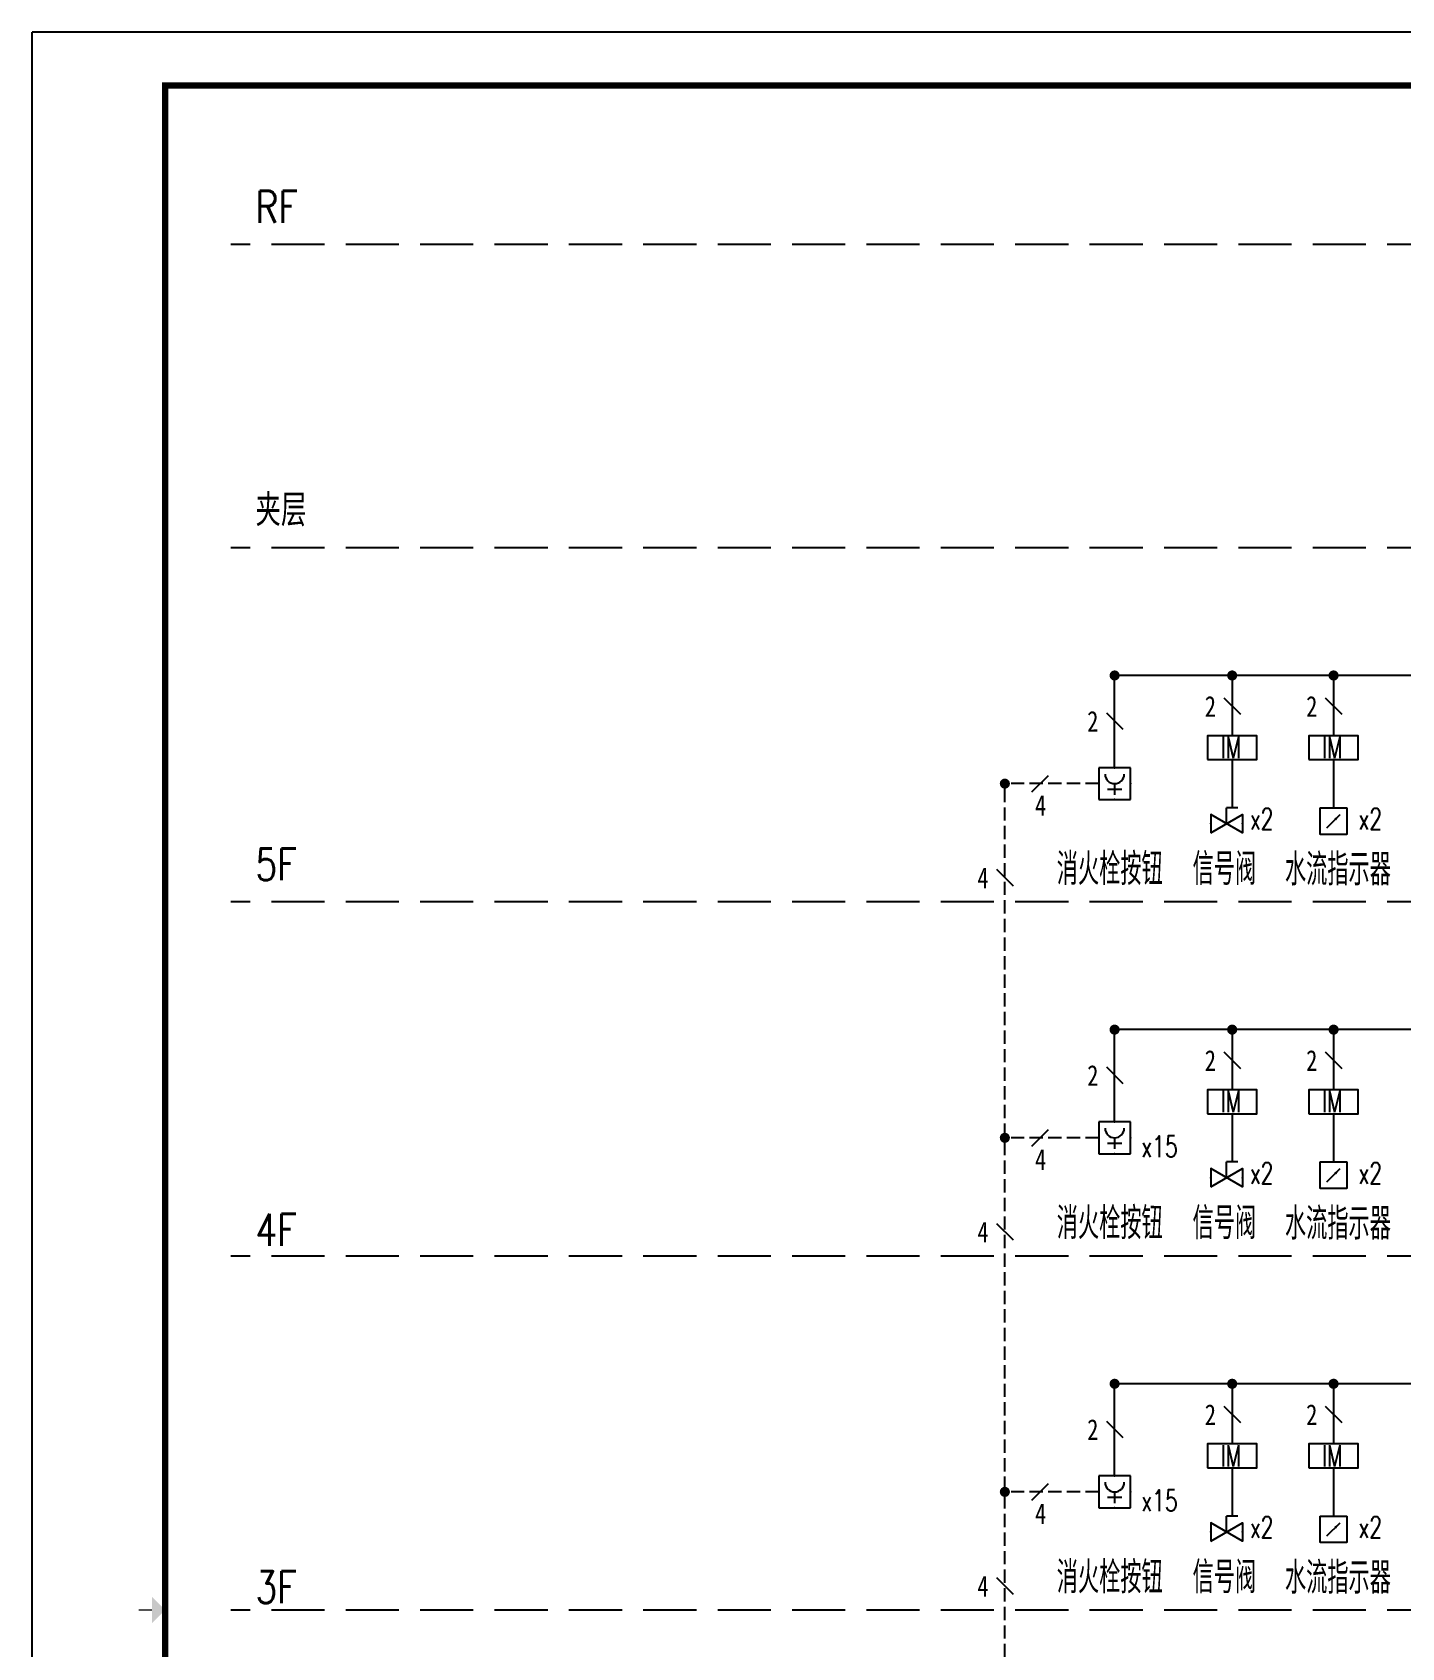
# Model space of a CAD drawing. Extents: x 913510 to 997610, y -270398 to 254224.
# Drawn here: x 913510 to 939284, y -103637 to -73227 of the extents above; entities that cross this region are included whole.
import ezdxf
from ezdxf.enums import TextEntityAlignment as Align

# ---------------------------------------------------------------- set-up
doc = ezdxf.new("R2010")
doc.units = 0
doc.header["$LTSCALE"] = 1000
doc.header["$MEASUREMENT"] = 0
doc.linetypes.add('DASH', pattern=[0.35, 0.25, -0.1])
for name, color, linetype in [('0A', 7, 'Continuous'), ('DIM-照明', 3, 'Continuous'), ('EQUIP', 3, 'Continuous'), ('EQUIP-消防', 3, 'Continuous'), ('WIRE-4', 6, 'Continuous'), ('图框', 139, 'Continuous'), ('电气', 2, 'Continuous'), ('电气标注', 61, 'Continuous'), ('电气说明', 2, 'Continuous'), ('线路', 6, 'Continuous')]:
    doc.layers.add(name, color=color, linetype=linetype)
doc.styles.add('HZTXT', font='tj-romans1.shx', dxfattribs={"width": 0.6, "bigfont": 'hztxt.shx'})
doc.styles.get("Standard").update_dxf_attribs({"font": 'simhei.ttf'})
doc.styles.add('tjhztxt', font='tjromans.shx', dxfattribs={"bigfont": 'tjhztxt.shx'})

# ---------------------------------------------------------------- blocks, each defined once
blk = doc.blocks.new('$TelecSys$00000014')
blk.add_line((0.4, 0.4), (-0.4, -0.4))
at = {"width": 0.8}
blk.add_attdef('N', text='', height=1, dxfattribs=at).set_placement((-0.017, 1.056), align=Align.MIDDLE)
blk = doc.blocks.new('$equip$00001712')
for p, q in [((-0.5, 1), (-0.5, 0)), ((0.5, 1), (-0.5, 1)), ((0.5, 0), (0.5, 1)), ((-0.5, 0), (0.5, 0)), ((-0.219, 0.331), (0.222, 0.331)), ((0, 0.5), (0, 0.15))]:
    blk.add_line(p, q)
blk.add_arc((0, 0.8), 0.3, 180, 0)
for p in [(0, 1), (-0.5, 0.5), (0, 0), (0.5, 0.5)]:
    blk.add_point(p)
at = {"flags": 1}
for tag, height, p in [('A', 0.00002, (0, 0)), ('B', 0.4, (0.726, 0.302))]:
    blk.add_attdef(tag, text='', height=height, dxfattribs=at).set_placement(p, align=Align.MIDDLE_CENTER)
blk = doc.blocks.new('_LINKPT1')
at = {"color": 0}
blk.add_line((0, 0), (0, 0), dxfattribs=at)
blk = doc.blocks.new('3S2OQ2I8')
for p, q in [((-0.5, 0.5), (0.5, 0.5)), ((-0.5, -0.5), (-0.5, 0.5)), ((-0.25, -0.25), (0.25, 0.25)), ((0.5, 0.5), (0.5, -0.5)), ((0.5, -0.5), (-0.5, -0.5))]:
    blk.add_line(p, q)
at = {"const_width": 0.04, "flags": 128}
blk.add_lwpolyline([(-0.5, -0.5), (-0.5, 0.5), (0.5, 0.5), (0.5, -0.5)], close=True, dxfattribs=at)
blk.add_solid([(0.25, 0.25), (0.021, 0.097), (0.097, 0.029)])
at = {"xscale": 0.002, "yscale": 0.002, "zscale": 0.002}
for p in [(-0.5, 0), (0, 0.5), (0.5, 0), (0, -0.5)]:
    blk.add_blockref('_LINKPT1', p, dxfattribs=at)
at = {"flags": 9}
blk.add_attdef('A', (0, 0), '', height=0.00002, dxfattribs=at)
blk = doc.blocks.new('$VALVE$00000437')
for p in [(0, 0), (87, 124)]:
    blk.add_line(p, (0, 124))
blk.add_lwpolyline([(-125, -72), (125, 72), (125, -72), (-125, 72)], close=True)
for p in [(-125, 0), (125, 0)]:
    blk.add_point(p)
blk = doc.blocks.new('TJAD_TK_A1')
at = {"layer": '图框', "color": 0}
for p in [(1341.38, 950.45), (500.38, 356.45)]:
    blk.add_line(p, (500.38, 950.45), dxfattribs=at)
at = {"layer": '图框', "color": 0, "const_width": 1.2}
blk.add_lwpolyline([(1331.38, 940.45), (525.38, 940.45), (525.38, 366.45), (1331.38, 366.45)], close=True, dxfattribs=at)
at = {"layer": '图框', "color": 0, "const_width": 0.3}
blk.add_lwpolyline([(522.88, 653.45), (520.38, 653.45)], dxfattribs=at)
at = {"layer": '图框', "color": 0}
blk.add_solid([(522.88, 650.95), (522.88, 655.95), (525.38, 653.45)], dxfattribs=at)

msp = doc.modelspace()

# ---------------------------------------------------------------- linework, layer by layer
at = {"layer": 'WIRE-4', "color": 6}
for p, q in [((959592, -85336, -231), (933881, -85335, -24)), ((933881, -87071, -24), (933881, -85335, -24)), ((936093, -85335, -24), (936093, -86469, -24)), ((938002, -85335, -24), (938002, -86469, -24)), ((936093, -86918, -24), (936093, -87826, -24)), ((938002, -86918, -24), (938002, -87826, -24)), ((959592, -92003, -231), (933881, -92002, -24)), ((933881, -93738, -24), (933881, -92002, -24)), ((936093, -92002, -24), (936093, -93135, -24)), ((938002, -92002, -24), (938002, -93135, -24)), ((936093, -93585, -24), (936093, -94493, -24)), ((938002, -93585, -24), (938002, -94493, -24)), ((959592, -98669, -231), (933881, -98669, -24)), ((933881, -100404, -24), (933881, -98669, -24)), ((936093, -98669, -24), (936093, -99802, -24)), ((938002, -98669, -24), (938002, -99802, -24)), ((936093, -100252, -24), (936093, -101159, -24)), ((938002, -100252, -24), (938002, -101159, -24))]:
    msp.add_line(p, q, dxfattribs=at)
at = {"layer": 'WIRE-4', "color": 6, "linetype": 'DASH'}
for p, q in [((931814, -121317, 58), (931814, -87351, -24)), ((933581, -87371, -24), (931814, -87371, -24)), ((933581, -94038, -24), (931814, -94038, -24)), ((933581, -100704, -24), (931814, -100704, -24))]:
    msp.add_line(p, q, dxfattribs=at)
at = {"layer": '电气', "elevation": -99}
for points in [[(935630, -86918), (936556, -86918), (936556, -86469), (935630, -86469)], [(937539, -86918), (938465, -86918), (938465, -86469), (937539, -86469)], [(935630, -93585), (936556, -93585), (936556, -93135), (935630, -93135)], [(937539, -93585), (938465, -93585), (938465, -93135), (937539, -93135)], [(935630, -100252), (936556, -100252), (936556, -99802), (935630, -99802)], [(937539, -100252), (938465, -100252), (938465, -99802), (937539, -99802)]]:
    msp.add_lwpolyline(points, close=True, dxfattribs=at)
at = {"layer": '电气标注', "color": 2, "const_width": 94.5, "elevation": -99}
for points in [[(933833, -85335, 1), (933928, -85335, 1)], [(936045, -85335, 1), (936141, -85335, 1)], [(937954, -85335, 1), (938050, -85335, 1)], [(931767, -87371, 1), (931862, -87371, 1)], [(933833, -92002, 1), (933928, -92002, 1)], [(936045, -92002, 1), (936141, -92002, 1)], [(937954, -92002, 1), (938050, -92002, 1)], [(931767, -94038, 1), (931862, -94038, 1)], [(933833, -98669, 1), (933928, -98669, 1)], [(936045, -98669, 1), (936141, -98669, 1)], [(937954, -98669, 1), (938050, -98669, 1)], [(931767, -100704, 1), (931862, -100704, 1)]]:
    msp.add_lwpolyline(points, format="xyb", close=True, dxfattribs=at)
at = {"layer": '线路', "color": 0, "linetype": 'DASH', "ltscale": 4}
for p, q in [((987610, -77221, 264), (917245, -77221, 264)), ((987610, -82932, 264), (917245, -82932, 264)), ((987610, -89598, 264), (917245, -89598, 264)), ((987610, -96265, 264), (917245, -96265, 264)), ((987610, -102932, 264), (917245, -102932, 264))]:
    msp.add_line(p, q, dxfattribs=at)

# ---------------------------------------------------------------- block references
at = {"layer": 'DIM-照明'}
ref = msp.add_blockref('$TelecSys$00000014', (936093, -85910, 108), dxfattribs=dict(at, xscale=388.7999999999689, yscale=388.7999999999689, zscale=388.8, rotation=90))
ref.add_attrib('N', '2', dxfattribs={"layer": '0', "height": 389, "width": 0.8}).set_placement((935683, -85917, 108), align=Align.MIDDLE)
ref = msp.add_blockref('$TelecSys$00000014', (938002, -85910, 108), dxfattribs=dict(at, xscale=388.7999999999689, yscale=388.7999999999689, zscale=388.8, rotation=90))
ref.add_attrib('N', '2', dxfattribs={"layer": '0', "height": 389, "width": 0.8}).set_placement((937591, -85917, 108), align=Align.MIDDLE)
ref = msp.add_blockref('$TelecSys$00000014', (933881, -86191, 108), dxfattribs=dict(at, xscale=388.7999999999689, yscale=388.7999999999689, zscale=388.8, rotation=90))
ref.add_attrib('N', '2', dxfattribs={"layer": '0', "height": 389, "width": 0.8}).set_placement((933470, -86198, 108), align=Align.MIDDLE)
ref = msp.add_blockref('$TelecSys$00000014', (932481, -87371, 108), dxfattribs=dict(at, xscale=388.7999999999689, yscale=388.7999999999689, zscale=388.8, rotation=180))
ref.add_attrib('N', '4', dxfattribs={"layer": '0', "height": 389, "width": 0.8}).set_placement((932488, -87781, 108), align=Align.MIDDLE)
ref = msp.add_blockref('$TelecSys$00000014', (931814, -89138, 108), dxfattribs=dict(at, xscale=388.7999999999689, yscale=388.7999999999689, zscale=388.8, rotation=90))
ref.add_attrib('N', '4', dxfattribs={"layer": '0', "height": 389, "width": 0.8}).set_placement((931404, -89145, 108), align=Align.MIDDLE)
ref = msp.add_blockref('$TelecSys$00000014', (936093, -92576, 108), dxfattribs=dict(at, xscale=388.7999999999689, yscale=388.7999999999689, zscale=388.8, rotation=90))
ref.add_attrib('N', '2', dxfattribs={"layer": '0', "height": 389, "width": 0.8}).set_placement((935683, -92583, 108), align=Align.MIDDLE)
ref = msp.add_blockref('$TelecSys$00000014', (938002, -92576, 108), dxfattribs=dict(at, xscale=388.7999999999689, yscale=388.7999999999689, zscale=388.8, rotation=90))
ref.add_attrib('N', '2', dxfattribs={"layer": '0', "height": 389, "width": 0.8}).set_placement((937591, -92583, 108), align=Align.MIDDLE)
ref = msp.add_blockref('$TelecSys$00000014', (933881, -92858, 108), dxfattribs=dict(at, xscale=388.7999999999689, yscale=388.7999999999689, zscale=388.8, rotation=90))
ref.add_attrib('N', '2', dxfattribs={"layer": '0', "height": 389, "width": 0.8}).set_placement((933470, -92865, 108), align=Align.MIDDLE)
ref = msp.add_blockref('$TelecSys$00000014', (932481, -94038, 108), dxfattribs=dict(at, xscale=388.7999999999689, yscale=388.7999999999689, zscale=388.8, rotation=180))
ref.add_attrib('N', '4', dxfattribs={"layer": '0', "height": 389, "width": 0.8}).set_placement((932488, -94448, 108), align=Align.MIDDLE)
ref = msp.add_blockref('$TelecSys$00000014', (931814, -95805, 108), dxfattribs=dict(at, xscale=388.7999999999689, yscale=388.7999999999689, zscale=388.8, rotation=90))
ref.add_attrib('N', '4', dxfattribs={"layer": '0', "height": 389, "width": 0.8}).set_placement((931404, -95812, 108), align=Align.MIDDLE)
ref = msp.add_blockref('$TelecSys$00000014', (936093, -99243, 108), dxfattribs=dict(at, xscale=388.7999999999689, yscale=388.7999999999689, zscale=388.8, rotation=90))
ref.add_attrib('N', '2', dxfattribs={"layer": '0', "height": 389, "width": 0.8}).set_placement((935683, -99250, 108), align=Align.MIDDLE)
ref = msp.add_blockref('$TelecSys$00000014', (938002, -99243, 108), dxfattribs=dict(at, xscale=388.7999999999689, yscale=388.7999999999689, zscale=388.8, rotation=90))
ref.add_attrib('N', '2', dxfattribs={"layer": '0', "height": 389, "width": 0.8}).set_placement((937591, -99250, 108), align=Align.MIDDLE)
ref = msp.add_blockref('$TelecSys$00000014', (933881, -99525, 108), dxfattribs=dict(at, xscale=388.7999999999689, yscale=388.7999999999689, zscale=388.8, rotation=90))
ref.add_attrib('N', '2', dxfattribs={"layer": '0', "height": 389, "width": 0.8}).set_placement((933470, -99531, 108), align=Align.MIDDLE)
ref = msp.add_blockref('$TelecSys$00000014', (932481, -100704, 108), dxfattribs=dict(at, xscale=388.7999999999689, yscale=388.7999999999689, zscale=388.8, rotation=180))
ref.add_attrib('N', '4', dxfattribs={"layer": '0', "height": 389, "width": 0.8}).set_placement((932488, -101115, 108), align=Align.MIDDLE)
ref = msp.add_blockref('$TelecSys$00000014', (931814, -102472, 108), dxfattribs=dict(at, xscale=388.7999999999689, yscale=388.7999999999689, zscale=388.8, rotation=90))
ref.add_attrib('N', '4', dxfattribs={"layer": '0', "height": 389, "width": 0.8}).set_placement((931404, -102479, 108), align=Align.MIDDLE)
at = {"layer": 'EQUIP', "xscale": -2.400000000062088, "yscale": -2.400000000023283, "zscale": 2.399999999999996, "rotation": 180}
for p in [(935989, -88124, -24), (935989, -94791, -24), (935989, -101458, -24)]:
    msp.add_blockref('$VALVE$00000437', p, dxfattribs=at)
at = {"layer": 'EQUIP', "xscale": 500, "yscale": 500, "zscale": 500}
for p in [(938002, -88076, -24), (938002, -94743, -24), (938002, -101409, -24)]:
    msp.add_blockref('3S2OQ2I8', p, dxfattribs=at)
at = {"layer": 'EQUIP-消防', "xscale": 600, "yscale": 600, "zscale": 600}
for p in [(933881, -87671, 108), (933881, -94338, 108), (933881, -101004, 108)]:
    msp.add_blockref('$equip$00001712', p, dxfattribs=at)
at = {"layer": '图框', "xscale": 100, "yscale": 100, "zscale": 100}
msp.add_blockref('TJAD_TK_A1', (863472, -168272), dxfattribs=at)

# ---------------------------------------------------------------- texts
at = {"layer": '0A', "color": 7, "style": 'HZTXT', "width": 0.8}
for s, p in [('RF', (917709, -76813, 264)), ('夹层', (917709, -82524, 264)), ('5F', (917709, -89190, 264)), ('4F', (917709, -96072, 396)), ('3F', (917709, -102798, 528))]:
    msp.add_text(s, height=600, dxfattribs=at).set_placement(p)
at = {"layer": '电气标注', "width": 0.7}
for s, style, p in [('IM', 'HZTXT', (935874, -86891, 108)), ('IM', 'HZTXT', (937782, -86891, 108)), ('x2', 'tjhztxt', (936425, -88235, -24)), ('x2', 'tjhztxt', (938469, -88235, -24)), ('IM', 'HZTXT', (935874, -93557, 108)), ('IM', 'HZTXT', (937782, -93557, 108)), ('x15', 'tjhztxt', (934383, -94402, 108)), ('x2', 'tjhztxt', (936424, -94902, -24)), ('x2', 'tjhztxt', (938469, -94902, -24)), ('IM', 'HZTXT', (935874, -100224, 108)), ('IM', 'HZTXT', (937782, -100224, 108)), ('x15', 'tjhztxt', (934383, -101068, 108)), ('x2', 'tjhztxt', (936424, -101569, -24)), ('x2', 'tjhztxt', (938469, -101569, -24))]:
    msp.add_text(s, height=400, dxfattribs=dict(at, style=style)).set_placement(p)
at = {"layer": '电气说明', "style": 'tjhztxt', "width": 0.7}
for s, p in [('消火栓按钮', (932791, -89278, 108)), ('信号阀', (935348, -89278, 108)), ('水流指示器', (937086, -89288, 108)), ('消火栓按钮', (932791, -95945, 108)), ('信号阀', (935348, -95945, 108)), ('水流指示器', (937086, -95954, 108)), ('消火栓按钮', (932791, -102612, 108)), ('信号阀', (935348, -102612, 108)), ('水流指示器', (937086, -102621, 108))]:
    msp.add_text(s, height=600, dxfattribs=at).set_placement(p)

doc.saveas('drawing.dxf')
